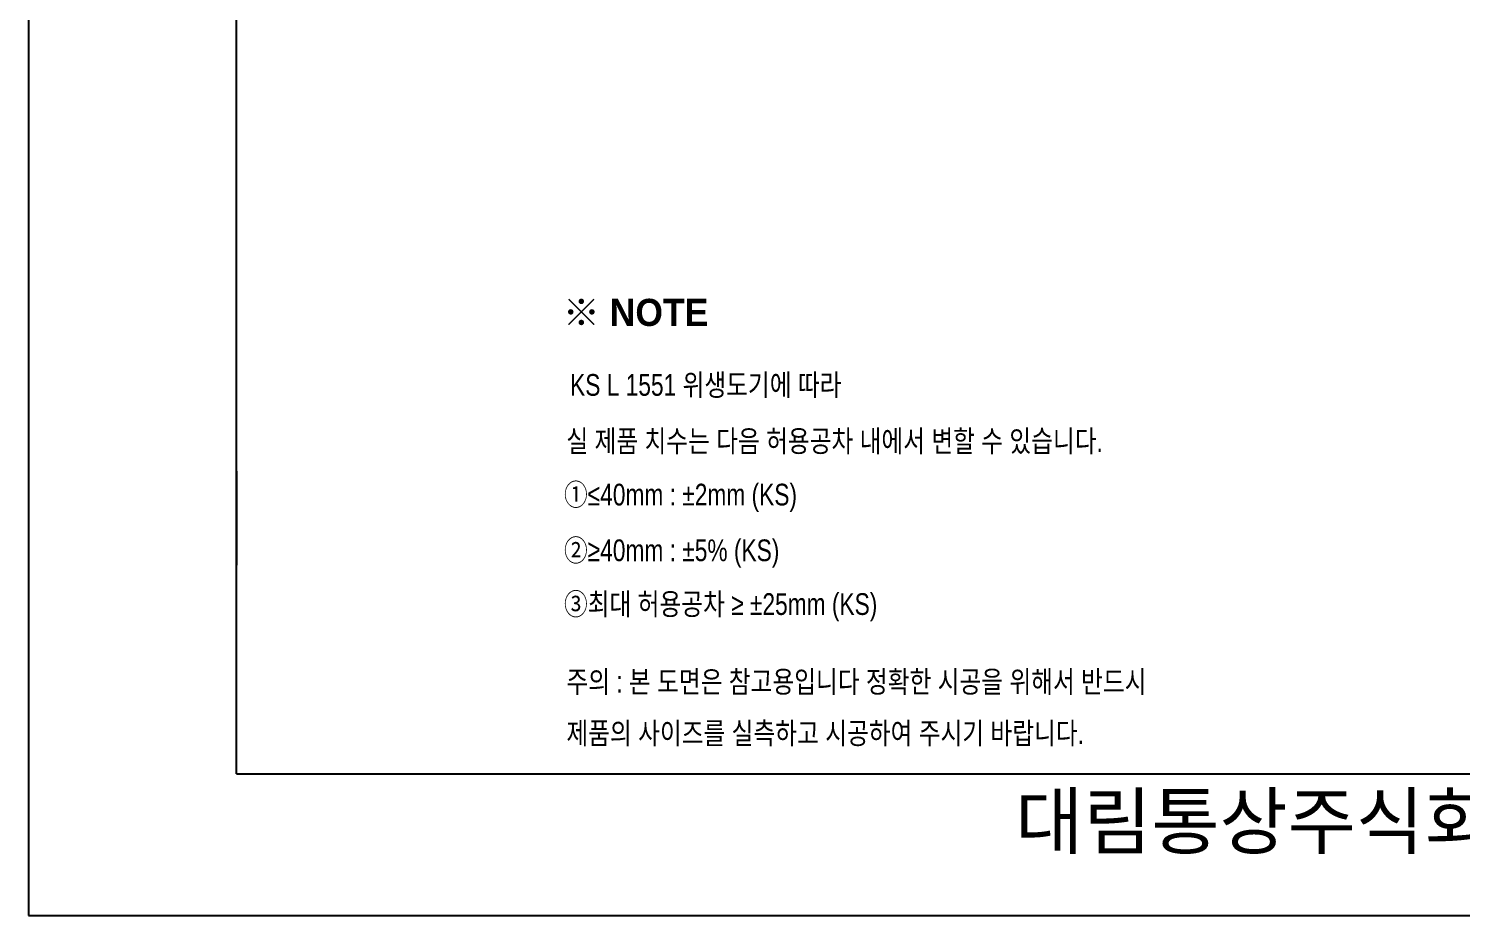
# Model space of a CAD drawing. Extents: x 66343 to 68769, y 58252 to 61683.
# Drawn here: x 66343 to 67662, y 58252 to 59069 of the extents above; entities that cross this region are included whole.
import ezdxf

# ---------------------------------------------------------------- set-up
doc = ezdxf.new("R2010")
doc.units = 0
doc.header["$MEASUREMENT"] = 0
doc.layers.get('0').update_dxf_attribs({"linetype": 'CONTINUOUS'})
for name, color, linetype in [('2', 2, 'CONTINUOUS'), ('Dim', 4, 'CONTINUOUS'), ('YA', 7, 'CONTINUOUS')]:
    doc.layers.add(name, color=color, linetype=linetype)
doc.styles.add('MtXpl_', font='')
doc.styles.add('굴림', font='', dxfattribs={"height": 3.2})
doc.styles.add('스타일1', font='txt.shx', dxfattribs={"bigfont": 'ghs.shx'})
doc.styles.get('MtXpl_').set_extended_font_data('Gulim', bold=True)
doc.styles.get('굴림').set_extended_font_data('Gulim')

msp = doc.modelspace()

# ---------------------------------------------------------------- linework, layer by layer
at = {"layer": 'YA', "color": 7}
for p, q in [((66534.5, 58382.9), (66534.5, 60492.7)), ((66534.5, 58661.4), (66534.5, 58574.9)), ((66534.5, 58382.9), (68610.5, 58382.9))]:
    msp.add_line(p, q, dxfattribs=at)
at = {"layer": 'YA', "color": 0}
msp.add_lwpolyline([(66343.1, 58252.4), (68768.6, 58252.4), (68768.6, 61682.8), (66343.1, 61682.8)], close=True, dxfattribs=at)

# ---------------------------------------------------------------- texts
at = {"color": 3, "style": '굴림', "width": 0.8}
for s, p in [('KS L 1551 위생도기에 따라', (66841.7, 58730.9)), ('실 제품 치수는 다음 허용공차 내에서 변할 수 있습니다.', (66838.3, 58679.2)), ('①≤40mm : ±2mm (KS)', (66836.1, 58629.9)), ('②≥40mm : ±5%%% (KS)', (66836.1, 58578.6)), ('③최대 허용공차 ≥ ±25mm (KS)', (66836.1, 58529.1))]:
    msp.add_text(s, height=20, dxfattribs=at).set_placement(p)
at = {"color": 1, "style": '굴림', "width": 0.8}
for s, p in [('주의 : 본 도면은 참고용입니다 정확한 시공을 위해서 반드시', (66838.3, 58457.6)), ('제품의 사이즈를 실측하고 시공하여 주시기 바랍니다.', (66838.3, 58410.2))]:
    msp.add_text(s, height=20, dxfattribs=at).set_placement(p)
at = {"layer": '2', "style": 'MtXpl_'}
msp.add_text('※ NOTE', height=25, dxfattribs=at).set_placement((66835, 58795.2))
at = {"layer": 'Dim', "color": 0, "insert": (67124.4, 58364.1), "char_height": 50, "width": 1090, "attachment_point": 1, "style": '스타일1'}
msp.add_mtext('{\\fGulim|b0|i0|c129|p50;       대림통상주식회사\\P}', dxfattribs=at)

doc.saveas('drawing.dxf')
